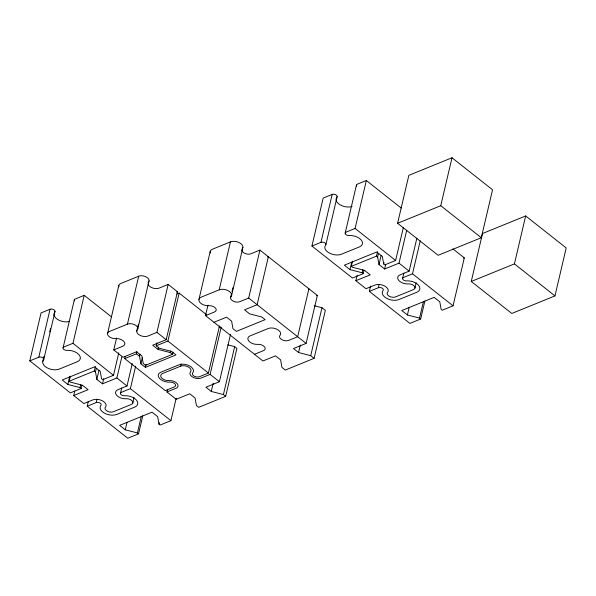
<?xml version="1.0" encoding="UTF-8"?>
<svg xmlns="http://www.w3.org/2000/svg" width="596" height="596" viewBox="0 0 596 596"><rect width="100%" height="100%" fill="white"/><g stroke="black" fill="none" stroke-linecap="round" stroke-linejoin="round"><path stroke-width="0.89" d="M81.831 385.493L81.123 388.488L70.335 392.876L29.8 360.871L41.05 312.915L50.042 309.257A3.01 1.736 13.2 0 1 53.782 309.682A3.01 1.736 13.2 0 1 54.765 311.999A10.043 5.789 13.2 0 0 57.402 319.322A10.043 5.789 13.2 0 0 69.27 321.535M29.8 360.871L38.792 357.205L50.042 309.257M42.696 361.712L43.94 356.386M49.677 331.92L50.511 328.374M43.769 359.418L55.011 311.47M63.064 347.878L74.306 299.93M38.792 357.205A3.01 1.736 13.2 0 1 42.54 357.63A3.01 1.736 13.2 0 1 43.523 359.947A10.043 5.789 13.2 0 0 46.793 367.665A10.043 5.789 13.2 0 0 59.28 369.08L77.264 361.757A10.043 5.789 13.2 0 0 78.888 354.598A10.043 5.789 13.2 0 0 67.035 350.373A3.01 1.736 13.2 0 1 63.481 349.107A3.01 1.736 13.2 0 1 63.973 346.961L72.965 343.296L84.207 295.348L111.445 316.856M81.123 388.488L79.998 387.601L67.847 384.457L69.777 376.218M132.282 363.508L127.008 385.985L118.015 389.642A8.039 4.634 13.2 0 0 116.719 395.372A8.039 4.634 13.2 0 0 126.196 398.754A5.021 2.898 13.2 0 1 132.118 400.862A5.021 2.898 13.2 0 1 131.306 404.446L113.322 411.762A5.021 2.898 13.2 0 1 107.079 411.054A5.021 2.898 13.2 0 1 105.447 407.195A8.039 4.634 13.2 0 0 102.825 401.026A8.039 4.634 13.2 0 0 92.834 399.894L83.842 403.552L73.71 395.55L88.096 389.687L82.472 385.247L70.321 382.103L69.196 381.216L70.246 376.724M73.71 395.55L74.768 391.05M79.998 387.601L80.698 384.599M69.196 381.216L94.369 370.965L95.427 366.473M142.764 415.859L138.548 433.836L127.753 438.231L87.225 406.219L88.275 401.726M121.793 357.004L116.876 377.976L102.49 383.831L96.857 379.391L95.494 371.859L96.202 368.857M107.563 333.395L118.813 285.447M96.857 379.391L98.966 370.399M87.225 406.219L96.217 402.561L96.917 399.558M102.49 383.831L103.719 378.587M172.996 352.087L172.468 354.337L145.491 365.318L143.241 363.538L141.885 356.006L136.536 351.782L123.044 357.272L113.754 349.941L116.57 337.954M67.847 384.457L62.215 380.01L94.593 366.838L100.217 371.278L101.581 378.81L102.706 379.704L113.493 375.309L118.768 352.832M113.754 349.941L122.746 346.276A6.779 3.911 13.2 0 0 123.841 341.448A6.779 3.911 13.2 0 0 115.847 338.595A6.28 3.621 13.2 0 1 108.442 335.95A6.28 3.621 13.2 0 1 109.455 331.473L127.44 324.157L138.689 276.209A6.28 3.621 13.2 0 1 146.489 277.095A6.28 3.621 13.2 0 1 148.538 281.915A6.779 3.911 13.2 0 0 148.054 282.78M219.499 325.856L208.429 373.051L199.436 376.709A4.269 2.458 13.2 0 1 194.132 376.113A4.269 2.458 13.2 0 1 192.739 372.828A8.791 5.066 13.2 0 0 189.878 366.078A8.791 5.066 13.2 0 0 178.956 364.841L160.965 372.157A8.791 5.066 13.2 0 0 159.549 378.423A8.791 5.066 13.2 0 0 169.912 382.125A4.269 2.458 13.2 0 1 174.948 383.921A4.269 2.458 13.2 0 1 174.263 386.96L165.271 390.618L124.735 358.606L125.264 356.363M120.481 393.226L121.733 387.899M136.73 331.056L138.22 324.723M137.81 328.761L149.052 280.813M124.735 358.606L136.424 353.853L136.953 351.603M96.217 402.561A3.01 1.736 13.2 0 1 99.957 402.985A3.01 1.736 13.2 0 1 100.94 405.295A10.043 5.789 13.2 0 0 104.218 413.013A10.043 5.789 13.2 0 0 116.704 414.429L134.689 407.113A10.043 5.789 13.2 0 0 136.313 399.953A10.043 5.789 13.2 0 0 124.46 395.722A3.01 1.736 13.2 0 1 120.906 394.455A3.01 1.736 13.2 0 1 121.39 392.31L130.382 388.652L135.657 366.175M156.912 342.804L156.204 345.799L159.303 348.243L171.454 351.379L175.962 354.94L145.387 367.382L140.88 363.828L139.524 356.296L140.045 354.046M138.548 433.836L137.423 432.949L125.272 429.813L127.03 422.318M140.88 363.828L142.288 357.831M132.826 402.911L134.07 397.584M145.387 367.382L146.087 364.387M127.44 324.157A6.28 3.621 13.2 0 1 135.247 325.043A6.28 3.621 13.2 0 1 137.289 329.864A6.779 3.911 13.2 0 0 139.501 335.071A6.779 3.911 13.2 0 0 147.927 336.032L156.919 332.367L168.169 284.419L177.452 291.757L166.209 339.705L152.718 345.196L158.067 349.42L170.218 352.556L172.468 354.337M137.423 432.949L141.289 416.47M158.067 349.42L158.596 347.17M156.204 345.799L167.901 341.039L179.143 293.09L206.38 314.599M170.218 352.556L170.568 351.059M176.192 398.188L170.918 420.664L160.13 425.052L159.005 424.166L159.356 422.668M227.828 344.861L234.668 346.626L236.917 348.407L225.668 396.355L198.691 407.336L196.442 405.556L195.086 398.024L189.737 393.8L176.245 399.29L166.954 391.952L167.483 389.709M166.954 391.952L175.947 388.294A6.779 3.911 13.2 0 0 177.042 383.459A6.779 3.911 13.2 0 0 169.048 380.606A6.28 3.621 13.2 0 1 161.643 377.968A6.28 3.621 13.2 0 1 162.656 373.491L180.64 366.175L181.169 363.925M198.945 299.46L210.194 251.512M314.383 305.755L321.974 307.722L325.356 310.389L314.107 358.338L285.335 370.049L281.953 367.382L280.597 359.85L275.531 355.849L262.94 360.975L205.516 315.619L207.974 305.13M205.516 315.619L214.508 311.961A5.528 3.181 13.2 0 0 215.402 308.02A5.528 3.181 13.2 0 0 208.883 305.696A7.532 4.343 13.2 0 1 200.003 302.53A7.532 4.343 13.2 0 1 201.217 297.158L219.201 289.835L230.451 241.887A7.532 4.343 13.2 0 1 239.815 242.952A7.532 4.343 13.2 0 1 242.267 248.741A5.528 3.181 13.2 0 0 244.069 252.987A5.528 3.181 13.2 0 0 250.931 253.762L259.923 250.104L317.348 295.452L306.106 343.4L293.515 348.526L298.581 352.527L310.732 355.67L314.107 358.338M180.64 366.175A6.28 3.621 13.2 0 1 188.448 367.061A6.28 3.621 13.2 0 1 190.489 371.882A6.779 3.911 13.2 0 0 192.702 377.089A6.779 3.911 13.2 0 0 201.128 378.043L210.12 374.385L221.19 327.189M230.563 297.657L231.203 294.945M232.053 291.325L232.902 287.704M231.553 295.728L242.885 247.415M225.668 396.355L223.418 394.574L211.267 391.438L213.204 383.198M211.267 391.438L205.918 387.214L219.41 381.723L230.481 334.52M223.418 394.574L234.668 346.626M219.201 289.835A7.532 4.343 13.2 0 1 228.566 290.9A7.532 4.343 13.2 0 1 231.017 296.689A5.528 3.181 13.2 0 0 232.82 300.935A5.528 3.181 13.2 0 0 239.689 301.71L248.681 298.052L259.923 250.104M363.955 270.651L363.255 273.653L352.467 278.041L311.931 246.029L323.174 198.081L332.166 194.423A3.01 1.736 13.2 0 1 335.913 194.847A3.01 1.736 13.2 0 1 336.896 197.164A10.043 5.789 13.2 0 0 339.854 204.689A10.043 5.789 13.2 0 0 352.057 206.514M311.931 246.029L320.924 242.371L332.166 194.423M298.581 352.527L300.339 345.039M325.9 244.584L337.142 196.635M310.732 355.67L321.974 307.722M345.196 233.043L356.438 185.095M320.924 242.371A3.01 1.736 13.2 0 1 324.671 242.795A3.01 1.736 13.2 0 1 325.647 245.112A10.043 5.789 13.2 0 0 328.925 252.823A10.043 5.789 13.2 0 0 341.411 254.246L359.395 246.923A10.043 5.789 13.2 0 0 361.02 239.763A10.043 5.789 13.2 0 0 349.167 235.539A3.01 1.736 13.2 0 1 345.613 234.273A3.01 1.736 13.2 0 1 346.105 232.12L355.097 228.462L366.339 180.513L401.175 208.026M363.255 273.653L362.13 272.759L349.979 269.623L351.737 262.128M416.872 238.177L409.139 271.143L400.147 274.801A8.039 4.634 13.2 0 0 398.851 280.53A8.039 4.634 13.2 0 0 408.327 283.912A5.021 2.898 13.2 0 1 414.25 286.028A5.021 2.898 13.2 0 1 413.438 289.604L395.453 296.927A5.021 2.898 13.2 0 1 389.21 296.219A5.021 2.898 13.2 0 1 387.571 292.36A8.039 4.634 13.2 0 0 384.956 286.184A8.039 4.634 13.2 0 0 374.966 285.052L365.974 288.71L355.842 280.709L370.228 274.853L364.603 270.405L352.452 267.269L351.32 266.382L352.556 261.137M355.842 280.709L357.071 275.464M362.13 272.759L362.83 269.764M351.32 266.382L376.501 256.131L377.559 251.639M424.896 301.017L420.679 319.002L409.884 323.39L369.356 291.384L370.585 286.14M406.74 230.175L399.007 263.141L384.621 268.997L378.989 264.55L377.626 257.018L378.333 254.023M378.989 264.55L381.097 255.557M403.358 227.508L395.625 260.474L384.837 264.862L383.712 263.976L384.062 262.478M369.356 291.384L378.348 287.719L379.049 284.724M384.621 268.997L385.672 264.505M397.599 223.284L408.849 175.336L452.006 157.769L492.542 189.781L481.3 237.73L438.135 255.297L397.599 223.284L440.764 205.717L452.006 157.769M402.613 278.392L403.865 273.065M378.348 287.719A3.01 1.736 13.2 0 1 382.088 288.144A3.01 1.736 13.2 0 1 383.072 290.461A10.043 5.789 13.2 0 0 386.35 298.179A10.043 5.789 13.2 0 0 398.828 299.594L416.813 292.271A10.043 5.789 13.2 0 0 418.437 285.111A10.043 5.789 13.2 0 0 406.591 280.887A3.01 1.736 13.2 0 1 403.038 279.621A3.01 1.736 13.2 0 1 403.522 277.475L412.514 273.81L420.247 240.844M420.679 319.002L419.554 318.115L407.403 314.971L409.161 307.484M414.95 288.077L416.202 282.75M419.554 318.115L423.421 301.628M407.403 314.971L401.771 310.523L434.141 297.352L439.773 301.792L441.137 309.324L442.262 310.218L453.049 305.822L464.299 257.874L452.893 248.875M471.257 281.461L482.507 233.513L525.665 215.938L566.2 247.951L554.951 295.907L511.793 313.474L471.257 281.461L514.423 263.894L525.665 215.938M84.207 295.348L75.215 299.013A3.01 1.736 13.2 0 0 74.507 300.868M366.339 180.513L357.347 184.171A3.01 1.736 13.2 0 0 356.743 186.175M138.689 276.209L120.705 283.525A6.28 3.621 13.2 0 0 118.909 286.75M230.451 241.887L212.467 249.21A7.532 4.343 13.2 0 0 210.314 253.084M168.169 284.419L159.177 288.084A6.779 3.911 13.2 0 1 152.516 287.935A6.779 3.911 13.2 0 1 148.054 284.165M176.61 292.1L177.452 291.757M176.952 293.984L179.143 293.09M267.582 257.092L268.371 256.772L257.122 304.72L244.539 309.845L249.605 313.846L261.756 316.983L265.131 319.657L236.359 331.369L232.976 328.701L231.62 321.17L226.547 317.169L213.964 322.287M308.341 289.015L308.907 288.784L297.657 336.733L288.665 340.39A5.528 3.181 13.2 0 1 281.796 339.616A5.528 3.181 13.2 0 1 280.001 335.369A7.532 4.343 13.2 0 0 277.542 329.581A7.532 4.343 13.2 0 0 268.178 328.523L250.193 335.839A7.532 4.343 13.2 0 0 248.979 341.21A7.532 4.343 13.2 0 0 257.867 344.376A5.528 3.181 13.2 0 1 264.378 346.701A5.528 3.181 13.2 0 1 263.484 350.642L254.492 354.3M219.119 327.353L220.244 326.899M316.565 295.772L317.348 295.452M463.621 258.15L464.299 257.874M440.764 205.717L481.3 237.73M514.423 263.894L554.951 295.907M355.097 228.462L395.625 260.474M399.007 263.141L409.139 271.143M412.514 273.81L453.049 305.822M376.501 256.131L377.626 257.018M349.979 269.623L344.346 265.175L376.724 251.996L382.349 256.444L383.712 263.976M248.681 298.052L306.106 343.4M156.919 332.367L166.209 339.705M167.901 341.039L208.429 373.051M210.12 374.385L219.41 381.723M136.424 353.853L139.524 356.296M72.965 343.296L113.493 375.309M116.876 377.976L127.008 385.985M130.382 388.652L170.918 420.664M94.369 370.965L95.494 371.859M125.272 429.813L119.64 425.365L152.01 412.186L157.642 416.634L159.005 424.166"/></g></svg>
